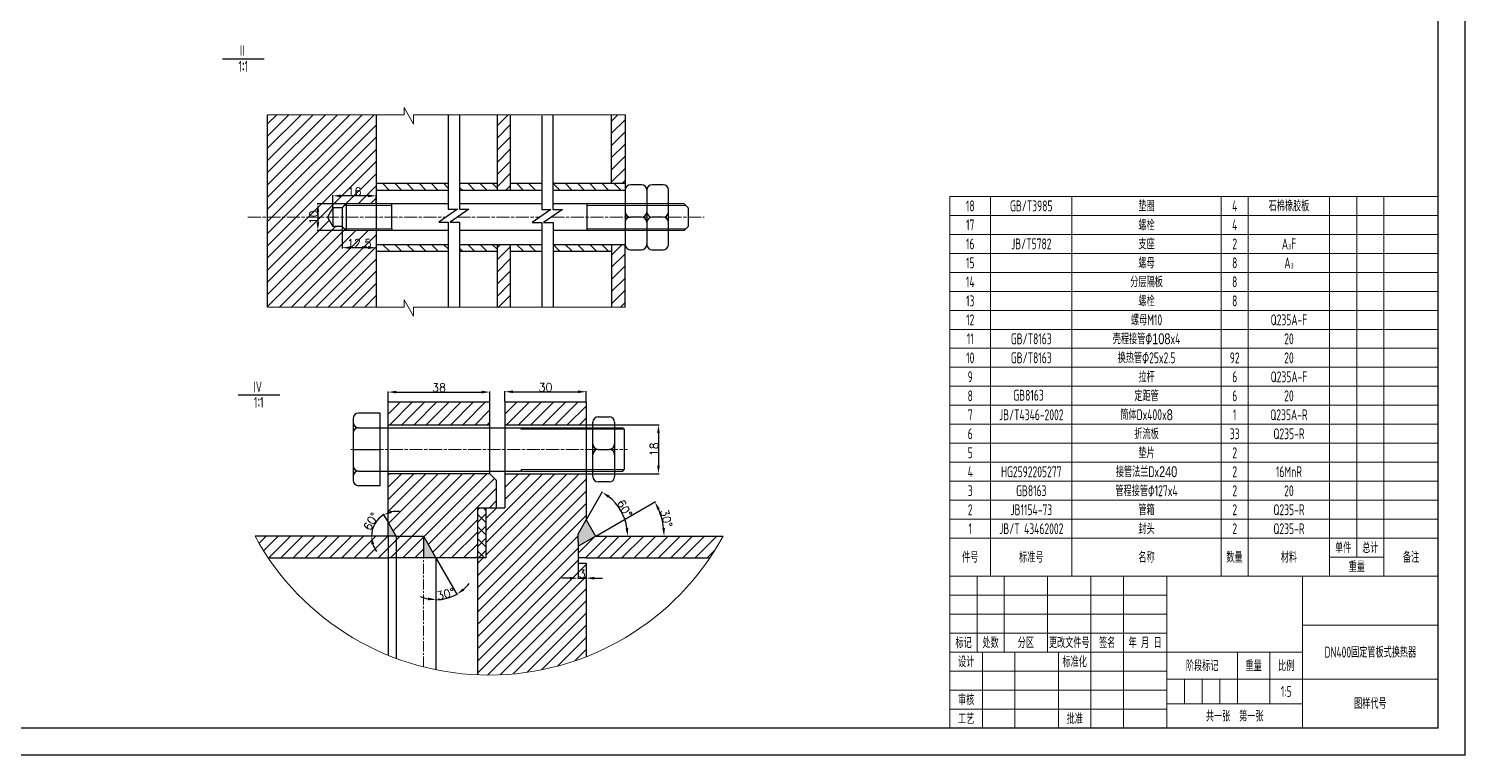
# Model space of a CAD drawing. Header units: millimetres. Extents: x 4714 to 9149, y -487 to 2583.
# Drawn here: x 6501 to 9149, y -487 to 852 of the extents above; entities that cross this region are included whole.
import ezdxf

# ---------------------------------------------------------------- set-up
doc = ezdxf.new("R2010")
doc.units = ezdxf.units.MM
doc.linetypes.add('ACAD_ISO08W100', pattern=[36, 24, -3, 6, -3])
doc.linetypes.add('CENTER2', pattern=[28.575, 19.05, -3.175, 3.175, -3.175])
doc.layers.add('实线', color=7, linetype='Continuous')
for name, color, linetype, lineweight in [('点划线', 7, 'ACAD_ISO08W100', 15), ('点画线', 7, 'CENTER2', 15), ('粗实线', 4, 'Continuous', 30), ('细实线', 7, 'Continuous', 18)]:
    doc.layers.add(name, color=color, linetype=linetype, lineweight=lineweight)
doc.styles.add('HGCAD', font='gbenor.shx', dxfattribs={"width": 0.75, "bigfont": 'gbcbig.shx'})
doc.styles.get("Standard").update_dxf_attribs({"font": 'romanc.shx', "bigfont": 'gbcbig.shx'})
doc.dimstyles.new('副本 ISO-25', dxfattribs={"dimtxt": 15, "dimasz": 15, "dimexe": 1.25, "dimexo": 0.625, "dimtad": 1, "dimtxsty": 'Standard', "dimcen": 2.5, "dimadec": 0, "dimazin": 0, "dimtfac": 1, "dimtmove": 0, "dimatfit": 3, "dimfxl": 0, "dimarcsym": 0})
pattern_1 = [(45, (-15929.479, 13569.083), (-11.22532, 11.22532), [])]
pattern_2 = [(135, (-15929.479, 13569.083), (-11.22532, -11.22532), [])]
pattern_3 = [(45, (-15890.565, -7287.268), (-11.22532, 11.22532), [])]

# ---------------------------------------------------------------- blocks, each defined once
blk = doc.blocks.new('*D48')
at = {"layer": 'Defpoints', "color": 0, "transparency": 16777216}
for p in [(7061.5, 543.6), (7061.5, 521.3), (7141.5, 528.8)]:
    blk.add_point(p, dxfattribs=at)
at = {"layer": '细实线', "color": 0, "lineweight": -2, "transparency": 16777216}
for p, q in [((7061.5, 521.9), (7061.5, 544.9)), ((7126.5, 543.6), (7076.5, 543.6)), ((7141.5, 529.4), (7141.5, 544.9))]:
    blk.add_line(p, q, dxfattribs=at)
at = {"layer": '细实线', "color": 0, "transparency": 16777216}
for points in [[(7076.5, 546.1), (7076.5, 541.1), (7061.5, 543.6)], [(7126.5, 546.1), (7126.5, 541.1), (7141.5, 543.6)]]:
    blk.add_solid(points, dxfattribs=at)
at = {"layer": '细实线', "color": 0, "transparency": 16777216, "insert": (7101.5, 551.8), "char_height": 15, "attachment_point": 5}
blk.add_mtext('16', dxfattribs=at)
blk = doc.blocks.new('*D49')
at = {"layer": 'Defpoints', "color": 0, "transparency": 16777216}
for p in [(7079, 487.2), (7141.5, 479.7), (7079, 448.1)]:
    blk.add_point(p, dxfattribs=at)
at = {"layer": '细实线', "color": 0, "lineweight": -2, "transparency": 16777216}
for p, q in [((7079, 486.5), (7079, 446.9)), ((7141.5, 479), (7141.5, 446.9)), ((7126.5, 448.1), (7094, 448.1))]:
    blk.add_line(p, q, dxfattribs=at)
at = {"layer": '细实线', "color": 0, "transparency": 16777216}
for points in [[(7094, 450.6), (7094, 445.6), (7079, 448.1)], [(7126.5, 450.6), (7126.5, 445.6), (7141.5, 448.1)]]:
    blk.add_solid(points, dxfattribs=at)
at = {"layer": '细实线', "color": 0, "transparency": 16777216, "insert": (7110.3, 456.2), "char_height": 15, "attachment_point": 5}
blk.add_mtext('12.5', dxfattribs=at)
blk = doc.blocks.new('*D50')
at = {"layer": 'Defpoints', "color": 0, "transparency": 16777216}
for p in [(7086.5, 528.8), (7034.1, 479.7), (7086.5, 479.7)]:
    blk.add_point(p, dxfattribs=at)
at = {"layer": '细实线', "color": 0, "lineweight": -2, "transparency": 16777216}
for p, q in [((7085.9, 528.8), (7032.9, 528.8)), ((7034.1, 513.8), (7034.1, 494.7)), ((7085.9, 479.7), (7032.9, 479.7))]:
    blk.add_line(p, q, dxfattribs=at)
at = {"layer": '细实线', "color": 0, "transparency": 16777216}
for points in [[(7031.6, 513.8), (7036.6, 513.8), (7034.1, 528.8)], [(7031.6, 494.7), (7036.6, 494.7), (7034.1, 479.7)]]:
    blk.add_solid(points, dxfattribs=at)
at = {"layer": '细实线', "color": 0, "transparency": 16777216, "insert": (7026, 504.2), "char_height": 15, "attachment_point": 5, "rotation": 90}
blk.add_mtext('10', dxfattribs=at)
blk = doc.blocks.new('*D51')
at = {"layer": 'Defpoints', "color": 0, "transparency": 16777216}
for p in [(7143.6, -54.2), (7163.7, -57.6), (6918.2, -83.6), (7178.7, -83.6), (7178.7, -83.6)]:
    blk.add_point(p, dxfattribs=at)
at = {"layer": '细实线', "color": 0, "lineweight": -2, "transparency": 16777216}
blk.add_line((7163.4, -57.1), (7155.2, -42.9), dxfattribs=at)
for start, end in [(120, 180), (82.3193, 101.1596), (198.8404, 217.6807)]:
    blk.add_arc((7178.7, -83.6), 45.8, start, end, dxfattribs=at)
at = {"layer": '细实线', "color": 0, "transparency": 16777216}
for points in [[(7170.7, -41), (7168.9, -36.3), (7155.8, -43.9)], [(7132.9, -98.8), (7137.8, -98), (7132.9, -83.6)]]:
    blk.add_solid(points, dxfattribs=at)
at = {"layer": '细实线', "color": 0, "lineweight": -2, "transparency": 16777216, "insert": (7132, -56.6), "char_height": 15, "attachment_point": 5, "rotation": 60}
blk.add_mtext('60°', dxfattribs=at)
blk = doc.blocks.new('*D52')
at = {"layer": 'Defpoints', "color": 0, "transparency": 16777216}
for p in [(7228.7, -83.6), (7251.8, -123.6), (7252, -123.6), (7265.3, -199.5), (7252, -329.8)]:
    blk.add_point(p, dxfattribs=at)
at = {"layer": '粗实线', "color": 0, "lineweight": -2, "transparency": 16777216}
blk.add_line((7252.3, -124.5), (7291, -191.5), dxfattribs=at)
for start, end in [(311.218, 322.4359), (247.5638, 258.7817), (269.9997, 300)]:
    blk.add_arc((7252, -124), 76.7, start, end, dxfattribs=at)
at = {"layer": '粗实线', "color": 0, "transparency": 16777216}
for points in [[(7304, -183.7), (7301.1, -179.7), (7290.4, -190.4)], [(7237.3, -196.7), (7236.8, -201.7), (7252, -200.7)]]:
    blk.add_solid(points, dxfattribs=at)
at = {"layer": '粗实线', "color": 0, "lineweight": -2, "transparency": 16777216, "insert": (7269.7, -190.2), "char_height": 15, "attachment_point": 5, "rotation": 14.9999}
blk.add_mtext('30°', dxfattribs=at)
blk = doc.blocks.new('*D53')
at = {"layer": 'Defpoints', "color": 0, "transparency": 16777216}
for p in [(7163.7, 163.9), (7351.2, 182), (7351.2, 163.9)]:
    blk.add_point(p, dxfattribs=at)
at = {"layer": '粗实线', "color": 0, "lineweight": -2, "transparency": 16777216}
for p, q in [((7163.7, 164.5), (7163.7, 183.2)), ((7178.7, 182), (7336.2, 182)), ((7351.2, 164.5), (7351.2, 183.2))]:
    blk.add_line(p, q, dxfattribs=at)
at = {"layer": '粗实线', "color": 0, "transparency": 16777216}
for points in [[(7178.7, 184.5), (7178.7, 179.5), (7163.7, 182)], [(7336.2, 184.5), (7336.2, 179.5), (7351.2, 182)]]:
    blk.add_solid(points, dxfattribs=at)
at = {"layer": '粗实线', "color": 0, "lineweight": -2, "transparency": 16777216, "insert": (7257.4, 190.1), "char_height": 15, "attachment_point": 5}
blk.add_mtext('38', dxfattribs=at)
blk = doc.blocks.new('*D54')
at = {"layer": 'Defpoints', "color": 0, "transparency": 16777216}
for p in [(7378.7, 163.9), (7528.7, 182.6), (7528.7, 163.9)]:
    blk.add_point(p, dxfattribs=at)
at = {"layer": '粗实线', "color": 0, "lineweight": -2, "transparency": 16777216}
for p, q in [((7378.7, 164.5), (7378.7, 183.8)), ((7393.7, 182.6), (7513.7, 182.6)), ((7528.7, 164.5), (7528.7, 183.8))]:
    blk.add_line(p, q, dxfattribs=at)
at = {"layer": '粗实线', "color": 0, "transparency": 16777216}
for points in [[(7393.7, 185.1), (7393.7, 180.1), (7378.7, 182.6)], [(7513.7, 185.1), (7513.7, 180.1), (7528.7, 182.6)]]:
    blk.add_solid(points, dxfattribs=at)
at = {"layer": '粗实线', "color": 0, "lineweight": -2, "transparency": 16777216, "insert": (7453.7, 190.7), "char_height": 15, "attachment_point": 5}
blk.add_mtext('30', dxfattribs=at)
blk = doc.blocks.new('*D55')
at = {"layer": 'Defpoints', "color": 0, "transparency": 16777216}
for p in [(7528.7, 121.4), (7528.7, 31.4), (7661.9, 31.4)]:
    blk.add_point(p, dxfattribs=at)
at = {"layer": '粗实线', "color": 0, "lineweight": -2, "transparency": 16777216}
for p, q in [((7529.3, 121.4), (7663.2, 121.4)), ((7661.9, 106.4), (7661.9, 46.4)), ((7529.3, 31.4), (7663.2, 31.4))]:
    blk.add_line(p, q, dxfattribs=at)
at = {"layer": '粗实线', "color": 0, "transparency": 16777216}
for points in [[(7659.4, 106.4), (7664.4, 106.4), (7661.9, 121.4)], [(7659.4, 46.4), (7664.4, 46.4), (7661.9, 31.4)]]:
    blk.add_solid(points, dxfattribs=at)
at = {"layer": '粗实线', "color": 0, "lineweight": -2, "transparency": 16777216, "insert": (7653.8, 76.4), "char_height": 15, "attachment_point": 5, "rotation": 90}
blk.add_mtext('18', dxfattribs=at)
blk = doc.blocks.new('*D56')
at = {"layer": 'Defpoints', "color": 0, "transparency": 16777216}
for p in [(7664.7, -40.4), (7513.7, -102.3), (7546, -83.6), (7546, -83.6), (7780.9, -83.6)]:
    blk.add_point(p, dxfattribs=at)
at = {"layer": '粗实线', "color": 0, "lineweight": -2, "transparency": 16777216}
blk.add_line((7546.6, -83.3), (7656.4, -19.9), dxfattribs=at)
blk.add_arc((7546, -83.6), 126.3, 6.8108, 23.1892, dxfattribs=at)
at = {"layer": '粗实线', "color": 0, "transparency": 16777216}
for points in [[(7659.8, -35), (7664.3, -32.8), (7655.4, -20.5)], [(7673.9, -68.5), (7668.9, -68.8), (7672.3, -83.6)]]:
    blk.add_solid(points, dxfattribs=at)
at = {"layer": '粗实线', "color": 0, "lineweight": -2, "transparency": 16777216, "insert": (7676.3, -50.6), "char_height": 15, "attachment_point": 5, "rotation": 284.2044}
blk.add_mtext('30°', dxfattribs=at)
blk = doc.blocks.new('*D57')
at = {"layer": 'Defpoints', "color": 0, "transparency": 16777216}
for p in [(7599.4, -51.6), (7528.7, -53.6), (7513.7, -79.6), (7546, -83.6), (7780.9, -83.6)]:
    blk.add_point(p, dxfattribs=at)
at = {"layer": '粗实线', "color": 0, "lineweight": -2, "transparency": 16777216}
blk.add_line((7529, -53.1), (7558.8, -1.4), dxfattribs=at)
blk.add_arc((7511.4, -83.6), 93.7, 9.1849, 50.8151, dxfattribs=at)
at = {"layer": '粗实线', "color": 0, "transparency": 16777216}
for points in [[(7569.1, -13.1), (7572, -9), (7558.2, -2.5)], [(7606.3, -68.5), (7601.3, -68.9), (7605, -83.6)]]:
    blk.add_solid(points, dxfattribs=at)
at = {"layer": '粗实线', "color": 0, "lineweight": -2, "transparency": 16777216, "insert": (7599.5, -32.7), "char_height": 15, "attachment_point": 5, "rotation": 300}
blk.add_mtext('60°', dxfattribs=at)
blk = doc.blocks.new('*D58')
at = {"layer": 'Defpoints', "color": 0, "transparency": 16777216}
for p in [(7513.7, -133.6), (7528.7, -148.6), (7528.7, -161)]:
    blk.add_point(p, dxfattribs=at)
at = {"layer": '粗实线', "color": 0, "lineweight": -2, "transparency": 16777216}
for p, q in [((7513.7, -134.2), (7513.7, -162.3)), ((7528.7, -149.2), (7528.7, -162.3)), ((7498.7, -161), (7483.7, -161)), ((7513.7, -161), (7528.7, -161)), ((7543.7, -161), (7558.7, -161))]:
    blk.add_line(p, q, dxfattribs=at)
at = {"layer": '粗实线', "color": 0, "transparency": 16777216}
for points in [[(7498.7, -158.5), (7498.7, -163.5), (7513.7, -161)], [(7543.7, -158.5), (7543.7, -163.5), (7528.7, -161)]]:
    blk.add_solid(points, dxfattribs=at)
at = {"layer": '粗实线', "color": 0, "lineweight": -2, "transparency": 16777216, "insert": (7521.2, -152.9), "char_height": 15, "attachment_point": 5}
blk.add_mtext('3', dxfattribs=at)

msp = doc.modelspace()

# ---------------------------------------------------------------- hatches: boundary and pattern name
at = {"layer": '粗实线', "lineweight": -2}
h = msp.add_hatch(dxfattribs=at)
h.set_pattern_fill('ANSI31', color=256, scale=5, style=0)
h.set_pattern_definition([(45, (2201.139, -366.816), (-11.22532, 11.22532), [])])
h.paths.add_polyline_path([(7528.691, -133.618), (7513.691, -133.618), (7513.691, -123.618), (7513.691, -93.618), (7513.691, -79.598), (7528.691, -53.618), (7528.691, 31.382), (7378.691, 31.382), (7378.691, -31.118), (7343.691, -31.118), (7343.691, -123.618), (7328.691, -123.618), (7328.691, -339.168, 0.10427689), (7528.691, -305.81), (7528.691, -148.618)])
h.paths.add_polyline_path([(7528.691, 163.882), (7378.691, 163.882), (7378.691, 121.382), (7528.691, 121.382)])
h = msp.add_hatch(color=256, dxfattribs=at)
h.set_gradient(color2=(0, 0, 0), one_color=1)
h.paths.add_polyline_path([(7528.691, -53.618), (7513.691, -79.598), (7513.691, -93.618), (7513.691, -102.278), (7546.011, -83.618)])
at = {"layer": '细实线'}
h = msp.add_hatch(dxfattribs=at)
h.set_pattern_fill('ANSI31', color=256, scale=5, style=0)
h.set_pattern_definition(pattern_1)
h.paths.add_polyline_path([(7061.512, 521.285), (7079.012, 521.285), (7086.512, 528.785), (7141.513, 528.785), (7141.513, 693.001), (6941.513, 693.001), (6941.513, 504.227), (7051.665, 504.229)])
h.paths.add_polyline_path([(7086.514, 479.671), (7079.014, 487.171), (7061.514, 487.171), (7061.514, 487.171), (7051.665, 504.229), (6941.513, 504.227), (6941.513, 338.745), (7141.513, 338.745), (7141.513, 479.671)])
h.paths.add_polyline_path([(7364.357, 554.23), (7389.357, 554.23), (7389.357, 693.001), (7364.357, 693.001)])
h.paths.add_polyline_path([(7364.357, 338.745), (7389.357, 338.745), (7389.357, 454.236), (7364.357, 454.235)])
h.paths.add_polyline_path([(7600.399, 454.24), (7575.399, 454.24), (7575.399, 338.745), (7600.399, 338.745)])
h = msp.add_hatch(dxfattribs=at)
h.set_pattern_fill('ANSI31', color=256, scale=5, style=0)
h.set_pattern_definition(pattern_1)
h.paths.add_polyline_path([(7600.399, 693.001), (7575.399, 693.001), (7575.399, 566.73), (7600.399, 566.73)])
h = msp.add_hatch(dxfattribs=at)
h.set_pattern_fill('ANSI31', color=256, scale=5, angle=90, style=0)
h.set_pattern_definition(pattern_2)
h.paths.add_polyline_path([(7274.272, 554.23), (7274.272, 566.73), (7141.513, 566.73), (7141.513, 554.23)])
h.paths.add_polyline_path([(7274.272, 441.734), (7274.272, 454.234), (7141.513, 454.23), (7141.513, 441.73)])
h.paths.add_polyline_path([(7295.364, 454.234), (7295.364, 441.735), (7364.357, 441.736), (7364.357, 454.235)])
h.paths.add_polyline_path([(7364.357, 554.23), (7364.357, 566.73), (7295.364, 566.73), (7295.364, 554.23)])
h.paths.add_polyline_path([(7446.659, 554.23), (7446.659, 566.73), (7389.357, 566.73), (7389.357, 554.23)])
h.paths.add_polyline_path([(7389.357, 454.236), (7389.357, 441.737), (7446.659, 441.739), (7446.659, 454.237)])
h.paths.add_polyline_path([(7575.399, 441.757), (7575.399, 454.24), (7467.751, 454.238), (7467.751, 441.739)])
h = msp.add_hatch(dxfattribs=at)
h.set_pattern_fill('ANSI31', color=256, scale=5, angle=90, style=0)
h.set_pattern_definition(pattern_2)
h.paths.add_polyline_path([(7467.751, 566.73), (7467.751, 554.23), (7600.399, 554.234), (7600.399, 554.234), (7600.399, 554.235), (7600.399, 554.235), (7600.399, 566.73)])
h = msp.add_hatch(dxfattribs=at)
h.set_pattern_fill('ANSI31', color=256, scale=5, style=0)
h.set_pattern_definition(pattern_3)
h.paths.add_polyline_path([(6918.238, -83.618, 0.02384369), (6942.612, -123.618), (7163.691, -123.618), (7228.901, -123.618), (7228.691, -83.618), (7178.691, -83.618)])
h.paths.add_polyline_path([(7328.691, -31.118), (7363.691, -31.118), (7363.691, 18.882), (7351.191, 31.382), (7163.691, 31.382), (7163.691, -31.118), (7163.691, -57.637), (7178.691, -83.618), (7228.691, -83.618), (7251.785, -123.618), (7328.691, -123.618)])
h.paths.add_polyline_path([(7163.691, 163.882), (7163.691, 121.257), (7351.191, 121.257), (7351.191, 163.882)])
h = msp.add_hatch(dxfattribs=at)
h.set_pattern_fill('ANSI37', color=0, scale=5, style=0)
h.set_pattern_definition([(45, (-13666.943, -6707.197), (-11.22532, 11.22532), []), (135, (-13666.943, -6707.197), (-11.22532, -11.22532), [])])
h.paths.add_polyline_path([(7343.691, -31.118), (7328.691, -31.118), (7328.691, -123.618), (7343.691, -123.618)])
h = msp.add_hatch(color=256, dxfattribs=at)
h.set_gradient(color2=(0, 0, 0), one_color=1)
h.paths.add_polyline_path([(7178.691, -83.618), (7163.691, -57.637), (7163.691, -83.618)])
h.paths.add_polyline_path([(7251.785, -123.618), (7228.691, -83.618), (7228.901, -123.618)])
h = msp.add_hatch(dxfattribs=at)
h.set_pattern_fill('ANSI31', color=256, scale=5, style=0)
h.set_pattern_definition(pattern_3)
h.paths.add_polyline_path([(7756.558, -123.618, 0.02384369), (7780.931, -83.618), (7546.011, -83.618), (7513.691, -102.278), (7513.691, -123.618), (7528.691, -123.618)])

# ---------------------------------------------------------------- linework, layer by layer
at = {"layer": '实线'}
for q in [(9149.139, 2582.614), (4714.139, -487.386)]:
    msp.add_line((9149.139, -487.386), q, dxfattribs=at)
at = {"layer": '点划线'}
for p, q in [((6904.999, 504.227), (7270.119, 504.232)), ((7291.211, 504.232), (7443.424, 504.234)), ((7464.516, 504.234), (7746.056, 504.237)), ((7095.001, 76.385), (7604.884, 76.385))]:
    msp.add_line(p, q, dxfattribs=at)
at = {"layer": '点画线'}
msp.add_line((7228.877, -324.557), (7228.878, -123.618), dxfattribs=at)
at = {"layer": '粗实线'}
for p, q in [((9099.139, -437.386), (9099.139, 2532.614)), ((6941.513, 338.745), (6941.513, 693.001)), ((7141.513, 693.001), (7141.513, 338.745)), ((7274.272, 692.031), (7274.272, 518.871)), ((7295.364, 692.031), (7295.364, 518.871)), ((7364.357, 693.001), (7364.357, 554.23)), ((7389.357, 554.23), (7389.357, 693.001)), ((7446.659, 691.402), (7446.659, 518.243)), ((7467.751, 518.243), (7467.751, 693.001)), ((7575.399, 566.73), (7575.399, 693.001)), ((7600.399, 693.001), (7600.399, 479.671)), ((7141.513, 566.73), (7274.272, 566.73)), ((7295.364, 566.73), (7364.357, 566.73)), ((7389.357, 566.73), (7446.659, 566.73)), ((7467.751, 566.73), (7600.399, 566.73)), ((7630.399, 564.235), (7610.399, 564.235)), ((7670.399, 564.228), (7650.399, 564.228)), ((7141.513, 554.23), (7274.272, 554.23)), ((7295.364, 554.23), (7446.659, 554.23)), ((7467.751, 554.23), (7600.399, 554.234)), ((7600.399, 554.235), (7600.399, 514.235)), ((7640.399, 554.235), (7640.399, 494.235)), ((7680.399, 494.228), (7680.399, 554.228)), ((7061.512, 521.285), (7051.665, 504.229)), ((7051.665, 504.229), (7061.514, 487.171)), ((7079.012, 521.285), (7061.512, 521.285)), ((7061.512, 521.285), (7061.514, 487.171)), ((7079.012, 521.285), (7086.512, 528.785)), ((7079.012, 521.285), (7079.014, 487.171)), ((7274.272, 528.785), (7086.512, 528.785)), ((7086.512, 528.785), (7086.514, 479.671)), ((7170.259, 482.679), (7170.257, 528.785)), ((7291.418, 518.871), (7256.846, 495.109)), ((7274.272, 518.871), (7291.418, 518.871)), ((7312.51, 518.871), (7277.938, 495.109)), ((7446.659, 528.785), (7295.364, 528.785)), ((7295.364, 518.871), (7312.51, 518.871)), ((7463.805, 518.243), (7429.233, 494.48)), ((7446.659, 518.243), (7463.805, 518.243)), ((7484.897, 518.243), (7450.325, 494.48)), ((7709.252, 528.785), (7467.751, 528.785)), ((7467.751, 518.243), (7484.897, 518.243)), ((7530.041, 528.785), (7530.041, 479.671)), ((7600.399, 514.235), (7600.399, 454.235)), ((7630.399, 504.235), (7610.399, 504.235)), ((7670.399, 504.228), (7650.399, 504.228)), ((7709.252, 528.785), (7716.752, 521.285)), ((7716.752, 521.285), (7716.752, 487.171)), ((7079.014, 487.171), (7061.514, 487.171)), ((7086.514, 479.671), (7079.014, 487.171)), ((7274.272, 479.671), (7086.514, 479.671)), ((7170.257, 482.679), (7170.257, 479.671)), ((7256.846, 495.109), (7274.272, 495.109)), ((7274.272, 495.109), (7274.272, 338.745)), ((7277.938, 495.109), (7295.364, 495.109)), ((7295.364, 495.109), (7295.364, 338.745)), ((7446.659, 479.671), (7295.364, 479.671)), ((7429.233, 494.48), (7446.659, 494.48)), ((7446.659, 494.48), (7446.659, 338.745)), ((7450.325, 494.48), (7467.751, 494.48)), ((7467.751, 494.48), (7467.751, 338.745)), ((7709.252, 479.671), (7467.751, 479.671)), ((7640.399, 494.235), (7640.399, 454.235)), ((7680.399, 454.228), (7680.399, 494.228)), ((7716.752, 487.171), (7709.252, 479.671)), ((7141.514, 454.23), (7274.272, 454.234)), ((7295.364, 454.234), (7446.659, 454.237)), ((7364.357, 454.235), (7364.357, 338.745)), ((7389.357, 338.745), (7389.357, 454.236)), ((7467.751, 454.238), (7600.399, 454.24)), ((7575.399, 454.235), (7575.399, 338.745)), ((7600.399, 338.745), (7600.399, 454.236)), ((7141.514, 441.73), (7274.272, 441.734)), ((7295.364, 441.735), (7364.357, 441.736)), ((7389.357, 441.737), (7446.659, 441.739)), ((7467.751, 441.739), (7575.399, 441.757)), ((7610.399, 444.235), (7630.399, 444.235)), ((7650.399, 444.228), (7670.399, 444.228)), ((7163.691, -31.118), (7163.691, 163.882)), ((7163.691, 163.882), (7351.191, 163.882)), ((7351.191, 31.382), (7351.191, 163.882)), ((7378.691, 163.882), (7528.691, 163.882)), ((7378.691, 163.882), (7378.691, 121.382)), ((7528.691, 163.882), (7528.691, -53.618)), ((7099.018, 133.385), (7099.018, 126.385)), ((7149.018, 143.385), (7109.018, 143.385)), ((7149.018, 76.385), (7149.018, 143.385)), ((7551.074, 136.385), (7571.074, 136.385)), ((7099.018, 129.885), (7099.018, 76.385)), ((7109.018, 116.385), (7596.018, 116.385)), ((7351.191, 121.257), (7163.691, 121.257)), ((7378.691, 121.382), (7528.691, 121.382)), ((7378.691, 121.382), (7378.691, 31.382)), ((7409.018, 113.385), (7409.018, 116.385)), ((7541.074, 66.385), (7541.074, 126.385)), ((7581.074, 126.385), (7581.074, 66.385)), ((7599.018, 113.385), (7596.018, 116.385)), ((7599.018, 113.385), (7599.018, 39.385)), ((7099.018, 76.385), (7099.018, 26.385)), ((7099.018, 76.385), (7149.018, 76.385)), ((7149.018, 9.385), (7149.018, 76.385)), ((7541.074, 26.385), (7541.074, 66.385)), ((7551.074, 76.385), (7571.074, 76.385)), ((7581.074, 66.385), (7581.074, 26.385)), ((7109.018, 36.385), (7596.018, 36.385)), ((7351.191, 31.382), (7163.691, 31.382)), ((7363.691, 18.882), (7351.191, 31.382)), ((7378.691, 31.382), (7528.691, 31.382)), ((7378.691, 31.382), (7378.691, -31.118)), ((7409.018, 39.385), (7409.018, 36.385)), ((7596.018, 36.385), (7599.018, 39.385)), ((7099.018, 26.385), (7099.018, 19.385)), ((7149.018, 9.385), (7109.018, 9.385)), ((7363.691, -31.118), (7363.691, 18.882)), ((7571.074, 16.385), (7551.074, 16.385)), ((7163.691, -83.618), (7163.691, -31.118)), ((7328.691, -123.618), (7328.691, -31.118)), ((7328.691, -31.118), (7378.691, -31.118)), ((7328.691, -31.118), (7363.691, -31.118)), ((7343.691, -31.118), (7343.691, -123.618)), ((7178.691, -83.618), (7163.691, -57.637)), ((7178.691, -83.618), (6918.238, -83.618)), ((7178.691, -83.618), (7228.691, -83.618)), ((7228.691, -83.618), (7228.901, -123.618)), ((7228.691, -83.618), (7251.785, -123.618)), ((7513.691, -102.278), (7546.011, -83.618)), ((7513.691, -93.618), (7513.691, -123.618)), ((7546.011, -83.618), (7780.931, -83.618)), ((6942.612, -123.618), (7163.691, -123.618)), ((7343.691, -123.618), (7163.691, -123.618)), ((7251.986, -329.823), (7251.987, -123.618)), ((7328.691, -339.168), (7328.691, -123.618)), ((7528.691, -123.618), (7513.691, -123.618)), ((7513.691, -123.618), (7513.691, -133.618)), ((7528.691, -123.618), (7756.558, -123.618)), ((7513.691, -133.618), (7528.691, -133.618)), ((7528.691, -133.618), (7528.691, -148.618)), ((7528.691, -148.618), (7528.691, -305.81)), ((9099.139, -437.386), (4894.139, -437.386))]:
    msp.add_line(p, q, dxfattribs=at)
at = {"layer": '粗实线', "color": 0}
for p, q in [((7513.691, -79.598), (7528.691, -53.618)), ((7528.691, -53.618), (7546.011, -83.618)), ((7513.691, -93.618), (7513.691, -79.598))]:
    msp.add_line(p, q, dxfattribs=at)
at = {"layer": '粗实线', "lineweight": -2}
for p, q in [((7163.691, -83.618), (7163.691, -303.094)), ((7178.691, -83.618), (7178.691, -308.94))]:
    msp.add_line(p, q, dxfattribs=at)
at = {"layer": '粗实线'}
for centre, start, end in [((7610.399, 554.235), 90, 179.999972), ((7630.399, 554.235), 0, 90), ((7650.399, 554.228), 90, 180), ((7670.399, 554.228), 0, 90), ((7610.399, 514.235), 180.000142, 270), ((7610.399, 494.235), 90, 180.000142), ((7630.399, 514.235), 270, 0), ((7630.399, 494.235), 360, 90), ((7650.399, 514.228), 180, 270), ((7650.399, 494.228), 90, 180), ((7670.399, 514.228), 270, 0), ((7670.399, 494.228), 0, 90), ((7610.399, 454.235), 180.00002, 270), ((7630.399, 454.235), 270, 0), ((7650.399, 454.228), 180, 270), ((7670.399, 454.228), 270, 0), ((7109.018, 133.385), 90, 180), ((7551.074, 126.385), 90, 180), ((7571.074, 126.385), 0, 90), ((7109.018, 126.385), 180, 270), ((7109.018, 106.385), 90, 180), ((7551.074, 86.385), 180, 270), ((7571.074, 86.385), 270, 0), ((7551.074, 66.385), 90, 180), ((7571.074, 66.385), 0, 90), ((7109.018, 46.385), 180, 270), ((7109.018, 26.385), 90, 180), ((7109.018, 19.385), 180, 270), ((7551.074, 26.385), 180, 270), ((7571.074, 26.385), 270, 0)]:
    msp.add_arc(centre, 10, start, end, dxfattribs=at)
at = {"layer": '细实线', "lineweight": -2}
for p, q in [((6858.546, 796.299), (6935.412, 796.299)), ((6886.958, 176.903), (6963.823, 176.903))]:
    msp.add_line(p, q, dxfattribs=at)
at = {"layer": '细实线'}
for p, q in [((7192.988, 693.001), (6941.513, 693.001)), ((7192.988, 693.001), (7192.988, 706.167)), ((7192.988, 706.167), (7210.478, 675.872)), ((7600.399, 693.001), (7210.478, 693.001)), ((7210.478, 675.872), (7210.478, 693.001)), ((8199.139, -157.386), (8199.139, 542.614)), ((8199.139, 542.614), (9099.139, 542.614)), ((8274.139, -157.386), (8274.139, 542.614)), ((8424.139, -157.386), (8424.139, 542.614)), ((8699.139, -157.386), (8699.139, 542.614)), ((8749.139, -157.386), (8749.139, 542.614)), ((8899.139, -157.386), (8899.139, 542.614)), ((8949.139, -122.386), (8949.139, 542.614)), ((8999.139, -157.386), (8999.139, 542.614)), ((9099.139, -157.386), (9099.139, 542.614)), ((7083.512, 525.785), (7170.257, 525.785)), ((7712.252, 525.785), (7530.041, 525.785)), ((9099.139, 507.614), (8199.139, 507.614)), ((7083.514, 482.674), (7170.257, 482.679)), ((7712.252, 482.688), (7530.041, 482.688)), ((8199.139, 472.614), (9099.139, 472.614)), ((9099.139, 437.614), (8199.139, 437.614)), ((8199.139, 402.614), (9099.139, 402.614)), ((7192.988, 338.745), (7192.988, 351.911)), ((7192.988, 351.911), (7210.478, 321.617)), ((9099.139, 367.614), (8199.139, 367.614)), ((7192.988, 338.745), (6941.513, 338.745)), ((7600.399, 338.745), (7210.478, 338.745)), ((7210.478, 321.617), (7210.478, 338.745)), ((7600.399, 338.745), (7274.272, 338.745)), ((8199.139, 332.614), (9099.139, 332.614)), ((9099.139, 297.614), (8199.139, 297.614)), ((8199.139, 262.614), (9099.139, 262.614)), ((9099.139, 227.614), (8199.139, 227.614)), ((8199.139, 192.614), (9099.139, 192.614)), ((9099.139, 157.614), (8199.139, 157.614)), ((7599.018, 113.385), (7409.018, 113.385)), ((8199.139, 122.614), (9099.139, 122.614)), ((9099.139, 87.614), (8199.139, 87.614)), ((7599.018, 39.385), (7409.018, 39.385)), ((8199.139, 52.614), (9099.139, 52.614)), ((9099.139, 17.614), (8199.139, 17.614)), ((8199.139, -17.386), (9099.139, -17.386)), ((9099.139, -52.386), (8199.139, -52.386)), ((8199.139, -87.386), (9099.139, -87.386)), ((8899.139, -122.386), (8999.139, -122.386)), ((8199.139, -437.386), (8199.139, -157.386)), ((8199.139, -157.386), (9099.139, -157.386)), ((8249.139, -192.386), (8249.139, -157.386)), ((8299.139, -297.386), (8299.139, -157.386)), ((8379.139, -297.386), (8379.139, -157.386)), ((8459.139, -297.386), (8459.139, -157.386)), ((8519.139, -437.386), (8519.139, -157.386)), ((8599.139, -437.386), (8599.139, -157.386)), ((8849.139, -347.386), (8849.139, -157.386)), ((9099.139, -157.386), (9099.139, -437.386)), ((8599.139, -192.386), (8199.139, -192.386)), ((8249.139, -227.386), (8249.139, -192.386)), ((8599.139, -227.386), (8199.139, -227.386)), ((8249.139, -262.386), (8249.139, -227.386)), ((8599.139, -262.386), (8199.139, -262.386)), ((8249.139, -297.386), (8249.139, -262.386)), ((8849.139, -247.386), (9099.139, -247.386)), ((8259.139, -297.386), (8199.139, -297.386)), ((8259.139, -332.386), (8259.139, -297.386)), ((8599.139, -297.386), (8259.139, -297.386)), ((8319.139, -402.386), (8319.139, -297.386)), ((8399.139, -437.386), (8399.139, -297.386)), ((8459.139, -437.386), (8459.139, -297.386)), ((8849.139, -297.386), (8599.139, -297.386)), ((8729.139, -297.386), (8729.139, -347.386)), ((8789.139, -297.386), (8789.139, -392.386)), ((8599.139, -332.386), (8199.139, -332.386)), ((8259.139, -367.386), (8259.139, -332.386)), ((8599.139, -367.386), (8199.139, -367.386)), ((8259.139, -402.386), (8259.139, -367.386)), ((8599.139, -347.386), (9099.139, -347.386)), ((8631.639, -347.386), (8631.639, -392.386)), ((8664.139, -347.386), (8664.139, -392.386)), ((8696.639, -347.386), (8696.639, -392.386)), ((8729.139, -347.386), (8729.139, -392.386)), ((8849.139, -392.386), (8849.139, -347.386)), ((8599.139, -392.386), (8849.139, -392.386)), ((8849.139, -392.386), (8849.139, -437.386)), ((8599.139, -402.386), (8199.139, -402.386)), ((8259.139, -437.386), (8259.139, -402.386)), ((8319.139, -402.386), (8319.139, -437.386)), ((8199.139, -437.386), (9099.139, -437.386))]:
    msp.add_line(p, q, dxfattribs=at)
msp.add_arc((7349.585, 151.79), 491.402, 208.623508, 331.376492, dxfattribs=at)

# ---------------------------------------------------------------- texts
at = {"layer": '细实线', "lineweight": -2, "char_height": 20, "attachment_point": 5, "style": 'HGCAD'}
for s, insert, width in [('{\\H1.083x;Ⅱ}', (6894.895, 810.942), 159.30979), ('1∶1', (6896.694, 782.366), 76.29617), ('IV', (6923.307, 191.545), 159.30979), ('1∶1', (6925.106, 162.969), 76.29617)]:
    msp.add_mtext(s, dxfattribs=dict(at, insert=insert, width=width))
at = {"layer": '细实线', "char_height": 20, "attachment_point": 5, "style": 'HGCAD'}
for s, insert, width in [('18', (8236.639, 525.101), 75), ('GB/T3985', (8349.139, 525.114), 150), ('垫圈', (8561.639, 525.114), 275), ('4', (8724.139, 525.119), 50), ('石棉橡胶板', (8824.139, 525.114), 150), ('17', (8236.639, 490.101), 75), ('螺栓', (8561.639, 490.114), 275), ('4', (8724.132, 490.114), 49.98518), ('16', (8236.668, 455.114), 75.05774), ('JB/T5782', (8349.139, 455.114), 150), ('支座', (8561.639, 455.114), 275), ('2', (8724.139, 455.114), 50), ('A{\\H0.5x;3}F', (8824.139, 455.114), 150), ('15', (8236.655, 420.108), 75.03243), ('螺母', (8561.639, 420.114), 275), ('8', (8724.132, 420.114), 49.98518), ('A{\\H0.5x;3}', (8824.139, 420.114), 150), ('分层隔板', (8561.639, 385.114), 275), ('14', (8236.639, 385.101), 75), ('8', (8724.132, 385.114), 49.98518), ('13', (8236.639, 350.101), 75), ('螺栓', (8561.639, 350.114), 275), ('8', (8724.139, 350.114), 50), ('12', (8236.639, 315.101), 75), ('螺母M10', (8561.639, 315.114), 275), ('Q235A-F', (8824.139, 315.114), 150), ('壳程接管Φ{\\fËÎÌå|b0|i0|c134|p0;108}x4', (8561.639, 280.114), 275), ('11', (8236.668, 280.114), 75.05774), ('GB/T8163', (8349.139, 280.114), 150), ('20', (8824.15, 280.114), 149.97889), ('10', (8236.697, 245.101), 75.11548), ('GB/T8163', (8349.139, 245.114), 150), ('\\pt160;换热管Φ25x2.5', (8561.639, 245.114), 275), ('92', (8724.139, 245.114), 50), ('20', (8824.139, 245.114), 150), ('9', (8236.639, 210.101), 75), ('拉杆', (8561.639, 210.114), 275), ('6', (8724.139, 210.114), 50), ('Q235A-F', (8824.139, 210.114), 150), ('GB8163', (8344.123, 176.171), 150), ('定距管', (8561.639, 175.114), 275), ('8', (8236.639, 175.114), 75), ('6', (8724.132, 175.114), 49.98518), ('20', (8824.139, 175.114), 150), ('7', (8236.639, 140.101), 75), ('JB/T4346-2002', (8349.139, 140.114), 150), ('筒体Dx400x{\\fËÎÌå|b0|i0|c134|p0;8}', (8561.639, 140.114), 275), ('1', (8724.139, 140.114), 50), ('Q235A-R', (8824.139, 140.114), 150), ('6', (8236.639, 105.101), 75), ('折流板', (8561.639, 105.114), 275), ('33', (8724.132, 105.114), 49.98518), ('Q235-R', (8824.139, 105.114), 150), ('5', (8236.639, 70.101), 75), ('垫片', (8561.639, 70.114), 275), ('2', (8724.139, 70.114), 50), ('4', (8236.668, 35.114), 75.05774), ('HG2592205277', (8349.139, 35.114), 150), ('接管法兰Dx{\\fËÎÌå|b0|i0|c134|p0;240}', (8561.639, 35.114), 275), ('2', (8724.139, 35.114), 50), ('16MnR', (8824.139, 35.114), 150), ('3', (8236.639, 0.101), 75), ('GB8163', (8349.139, 0.114), 150), ('管程接管{\\H0.9583x;Φ}127x4', (8561.639, 0.114), 275), ('2', (8724.139, 0.114), 50), ('20', (8824.139, 0.114), 150), ('2', (8236.639, -34.899), 75), ('JB1154-73', (8349.139, -34.886), 150), ('管箱', (8561.639, -34.886), 275), ('2', (8724.139, -34.886), 50), ('Q235-R', (8824.139, -34.886), 150), ('1', (8236.639, -69.886), 75), ('JB/T 43462002', (8349.139, -69.886), 150), ('封头', (8561.639, -69.886), 275), ('2', (8724.139, -69.886), 50), ('Q235-R', (8824.132, -69.886), 150.01482), ('单件', (8924.132, -104.886), 49.98518), ('总计', (8974.139, -104.886), 50), ('件号', (8236.639, -122.386), 75), ('标准号', (8349.139, -122.413), 150), ('名称', (8561.639, -122.386), 275), ('数量', (8723.647, -122.386), 49.01453), ('材料', (8824.139, -122.413), 150), ('重量', (8949.139, -139.886), 100), ('备注', (9049.124, -122.386), 99.97036), ('标记', (8224.388, -280.065), 50.49786), ('处数', (8274.132, -279.886), 49.98518), ('分区', (8339.139, -279.886), 80), ('更改文件号', (8419.139, -279.886), 80), ('签名', (8489.139, -279.886), 60), ('年 月 日', (8559.139, -279.886), 80), ('DN400固定管板式换热器', (8974.139, -297.386), 250), ('设计', (8229.229, -315.014), 60.179), ('标准化', (8429.139, -315.065), 60), ('阶段标记', (8664.139, -322.386), 130), ('重量', (8758.933, -322.386), 59.58768), ('比例', (8818.933, -322.386), 59.58768), ('1:5', (8819.139, -369.886), 60), ('审核', (8229.139, -385.065), 60), ('图样代号', (8974.139, -391.89), 250), ('工艺', (8229.139, -420.065), 60), ('批准', (8429.45, -419.886), 60.62178), ('共一张  第一张', (8724.139, -415.345), 250)]:
    msp.add_mtext(s, dxfattribs=dict(at, insert=insert, width=width))

# ---------------------------------------------------------------- dimensions: what is measured, and where the dimension line sits
at = {"layer": '粗实线', "lineweight": -2}
for base, p1, p2, text, picture, middle in [((7351.191, 181.975), (7163.691, 163.882), (7351.191, 163.882), '38', '*D53', (7257.441, 190.1)), ((7528.691, 182.583), (7378.691, 163.882), (7528.691, 163.882), '30', '*D54', (7453.691, 190.708)), ((7528.691, -161.044), (7513.691, -133.618), (7528.691, -148.618), '3', '*D58', (7521.191, -152.919))]:
    dim = msp.add_linear_dim(base=base, p1=p1, p2=p2, text=text, dimstyle='副本 ISO-25', dxfattribs=at)
    dim.commit()
    dim.dimension.update_dxf_attribs({"geometry": picture, "text_midpoint": middle})
dim = msp.add_linear_dim(base=(7661.939, 31.382), p1=(7528.691, 121.382), p2=(7528.691, 31.382), angle=90, text='18', dimstyle='副本 ISO-25', dxfattribs=at)
dim.commit()
dim.dimension.update_dxf_attribs({"geometry": '*D55', "text_midpoint": (7661.939, 76.382), "dimtype": 160})
for base, line2, picture, middle in [((7599.392, -51.58), ((7528.691, -53.618), (7513.691, -79.598)), '*D57', (7592.491, -36.782)), ((7664.659, -40.433), ((7513.691, -102.278), (7546.011, -83.618)), '*D56', (7668.413, -52.635))]:
    dim = msp.add_angular_dim_2l(base=base, line1=((7546.011, -83.618), (7780.931, -83.618)), line2=line2, dimstyle='副本 ISO-25', dxfattribs=at)
    dim.commit()
    dim.dimension.update_dxf_attribs({"geometry": picture, "text_midpoint": middle, "dimtype": 162})
dim = msp.add_angular_dim_2l(base=(7265.312, -199.538), line1=((7251.986, -329.823), (7251.987, -123.618)), line2=((7228.691, -83.618), (7251.785, -123.618)), dimstyle='副本 ISO-25', dxfattribs=at)
dim.commit()
dim.dimension.update_dxf_attribs({"geometry": '*D52', "text_midpoint": (7269.744, -190.241)})
at = {"layer": '细实线'}
dim = msp.add_linear_dim(base=(7061.512, 543.637), p1=(7141.513, 528.785), p2=(7061.512, 521.285), text='16', dimstyle='副本 ISO-25', dxfattribs=at)
dim.commit()
dim.dimension.update_dxf_attribs({"geometry": '*D48', "text_midpoint": (7101.513, 551.762)})
dim = msp.add_linear_dim(base=(7034.137, 479.671), p1=(7086.512, 528.785), p2=(7086.514, 479.671), angle=90, text='10', dimstyle='副本 ISO-25', dxfattribs=at)
dim.commit()
dim.dimension.update_dxf_attribs({"geometry": '*D50', "text_midpoint": (7034.137, 504.228), "dimtype": 160})
dim = msp.add_linear_dim(base=(7079.014, 448.12), p1=(7141.513, 479.671), p2=(7079.014, 487.171), text='12.5', dimstyle='副本 ISO-25', dxfattribs=at)
dim.commit()
dim.dimension.update_dxf_attribs({"geometry": '*D49', "text_midpoint": (7110.263, 448.12), "dimtype": 160})
at = {"layer": '细实线', "lineweight": -2}
dim = msp.add_angular_dim_2l(base=(7143.588, -54.163), line1=((7178.691, -83.618), (6918.238, -83.618)), line2=((7178.691, -83.618), (7163.691, -57.637)), dimstyle='副本 ISO-25', dxfattribs=at)
dim.commit()
dim.dimension.update_dxf_attribs({"geometry": '*D51', "text_midpoint": (7131.97, -56.644)})

doc.saveas('drawing.dxf')
